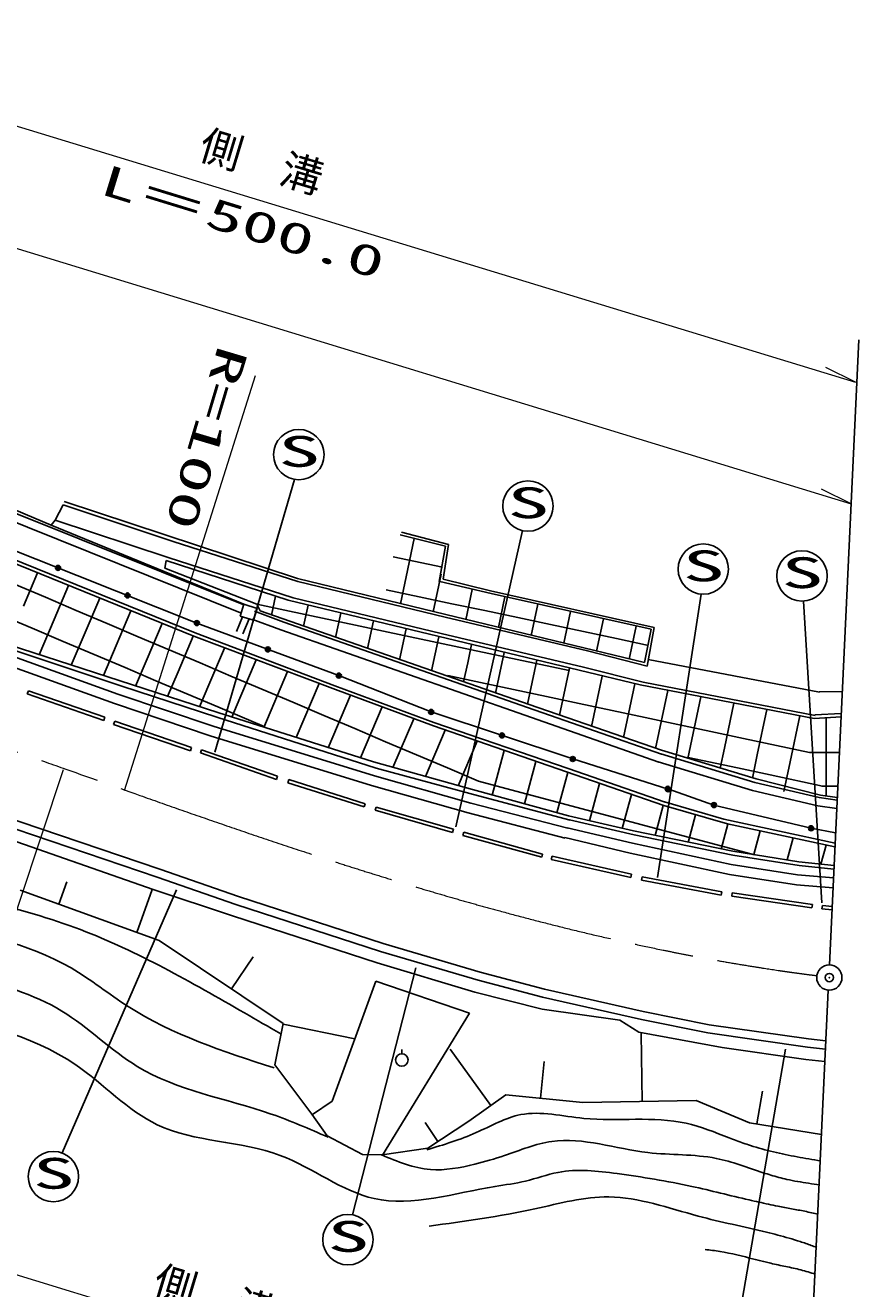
# Model space of a CAD drawing. Units: millimetres, scale not verified. Extents: x 40000 to 680000, y 20000 to 380000.
# Drawn here: x 516000 to 565597, y 240550 to 315785 of the extents above; entities that cross this region are included whole.
import ezdxf
from ezdxf.enums import TextEntityAlignment as Align

# ---------------------------------------------------------------- set-up
doc = ezdxf.new("R2010")
doc.units = ezdxf.units.MM
doc.header["$LTSCALE"] = 1000
doc.header["$PDMODE"] = 32
doc.header["$PDSIZE"] = 500
doc.linetypes.add('CHAIN', pattern=[18.5, 12, -1.5, 3.5, -1.5])
for name, color, linetype, lineweight in [('M-BGD', 7, 'Continuous', 25), ('M-BMK', 2, 'CHAIN', 13), ('M-BMK-SRVR', 3, 'Continuous', 25), ('M-STR-HTXT', 7, 'Continuous', 13), ('M-STR-STRC', 7, 'Continuous', 25)]:
    doc.layers.add(name, color=color, linetype=linetype, lineweight=lineweight)
doc.layers.add('M-OTRS', color=6, linetype='Continuous')
doc.styles.add('ＭＳ ゴシック', font='')
doc.styles.get('ＭＳ ゴシック').set_extended_font_data('MS Gothic')

msp = doc.modelspace()

# ---------------------------------------------------------------- linework, layer by layer
at = {"layer": 'M-BGD'}
for p, q in [((512917, 287722), (528999, 281271)), ((512978, 287941), (517539, 286023)), ((532192, 282848), (518318, 287422)), ((509695, 286765), (526211, 280186)), ((512685, 287276), (528813, 280807)), ((517773, 286324), (518247, 287220)), ((518247, 287220), (524804, 285046)), ((509482, 286128), (526035, 279401)), ((526107, 279614), (509498, 286324)), ((517539, 286023), (517773, 286324)), ((517539, 286023), (529010, 281306)), ((517773, 286324), (524494, 284096)), ((538300, 285451), (541015, 284761)), ((538381, 285605), (541190, 284859)), ((539150, 285218), (538667, 282945)), ((524804, 285046), (532216, 282663)), ((541015, 284761), (540636, 282664)), ((541190, 284859), (540864, 282793)), ((524381, 283919), (524296, 283467)), ((531648, 281556), (524381, 283919)), ((524494, 284096), (531945, 281700)), ((537897, 284131), (540819, 283510)), ((516724, 283172), (515884, 281191)), ((524296, 283467), (529776, 281320)), ((538667, 282945), (538324, 281332)), ((540745, 283102), (540268, 280856)), ((515354, 282503), (517195, 281721)), ((518577, 282419), (517725, 280410)), ((541018, 280690), (532192, 282848)), ((532216, 282663), (540981, 280541)), ((537481, 282175), (539437, 281759)), ((540678, 282673), (543717, 281943)), ((540864, 282793), (543692, 282099)), ((542597, 282195), (542212, 280387)), ((517195, 281721), (519036, 280940)), ((520430, 281666), (519566, 279628)), ((530900, 281784), (530661, 280660)), ((548962, 277383), (531648, 281556)), ((531945, 281700), (540748, 279568)), ((539437, 281759), (541393, 281343)), ((543692, 282099), (553415, 279933)), ((543717, 281943), (553239, 279819)), ((544545, 281741), (544158, 279921)), ((514573, 280662), (516414, 279880)), ((519036, 280940), (520877, 280158)), ((522284, 280913), (521407, 278847)), ((528792, 280604), (529010, 281306)), ((529010, 281306), (529802, 281060)), ((529802, 281060), (529583, 280358)), ((531382, 280251), (529648, 280896)), ((529776, 281320), (529975, 280914)), ((529776, 281308), (531733, 280892)), ((529975, 280914), (545982, 275336)), ((531733, 280892), (533689, 280476)), ((532832, 281253), (532565, 279997)), ((534777, 280784), (534468, 279334)), ((549235, 278723), (541018, 280690)), ((541393, 281343), (543350, 280928)), ((543350, 280928), (545306, 280512)), ((546497, 281305), (546104, 279455)), ((548449, 280870), (548049, 278989)), ((516414, 279880), (518255, 279099)), ((517725, 280410), (516828, 278298)), ((520877, 280158), (522718, 279377)), ((524137, 280159), (523248, 278066)), ((526211, 280186), (534658, 277060)), ((528933, 280560), (528570, 279692)), ((529583, 280358), (528792, 280604)), ((529317, 280441), (528939, 279538)), ((531212, 279781), (529474, 280427)), ((545894, 275166), (531382, 280251)), ((533689, 280476), (535645, 280060)), ((535645, 280060), (537601, 279645)), ((536722, 280316), (536372, 278670)), ((540981, 280541), (549455, 278525)), ((545306, 280512), (547262, 280096)), ((547262, 280096), (549219, 279680)), ((550401, 280435), (549994, 278519)), ((552353, 279999), (551938, 278043)), ((553415, 279933), (553007, 277630)), ((527452, 274864), (514063, 279212)), ((519566, 279628), (518738, 277678)), ((522718, 279377), (524559, 278595)), ((525989, 279405), (525089, 277284)), ((526035, 279401), (534466, 276239)), ((534426, 276445), (526107, 279614)), ((545728, 274695), (531212, 279781)), ((537601, 279645), (539558, 279229)), ((538667, 279847), (538276, 278007)), ((539558, 279229), (541514, 278813)), ((540612, 279378), (540179, 277344)), ((540748, 279568), (549217, 277554)), ((549219, 279680), (551175, 279264)), ((551175, 279264), (553084, 278859)), ((553239, 279819), (552856, 277835)), ((521507, 275963), (513972, 278673)), ((521747, 276431), (514161, 278966)), ((518255, 279099), (520096, 278317)), ((521407, 278847), (520647, 277058)), ((524559, 278595), (526400, 277814)), ((527863, 278702), (526930, 276503)), ((541514, 278813), (548361, 277358)), ((542557, 278909), (542327, 277829)), ((544502, 278440), (543987, 276017)), ((552856, 277835), (549235, 278723)), ((549455, 278525), (553007, 277630)), ((521309, 275397), (513772, 278107)), ((520096, 278317), (521937, 277536)), ((523248, 278066), (522557, 276438)), ((526400, 277814), (528241, 277032)), ((529738, 277999), (528771, 275721)), ((542327, 277829), (542083, 276680)), ((546447, 277972), (545890, 275354)), ((553077, 278025), (563272, 276066)), ((521937, 277536), (523778, 276754)), ((525089, 277284), (524467, 275818)), ((528241, 277032), (530082, 276251)), ((531612, 277296), (530203, 273976)), ((534658, 277060), (540154, 274897)), ((541141, 277059), (543097, 276643)), ((548392, 277503), (547795, 274694)), ((552585, 276509), (548962, 277383)), ((549217, 277554), (552762, 276660)), ((550337, 277034), (549700, 274035)), ((516116, 275969), (516182, 276158)), ((516182, 276158), (520736, 274577)), ((527404, 274587), (521747, 276431)), ((523778, 276754), (525619, 275973)), ((526930, 276503), (526376, 275198)), ((530082, 276251), (531923, 275469)), ((533486, 276593), (532118, 273369)), ((540310, 274265), (534426, 276445)), ((534466, 276239), (540296, 274066)), ((543097, 276643), (545054, 276227)), ((545054, 276227), (547010, 275811)), ((552282, 276565), (551604, 273376)), ((562951, 274509), (552585, 276509)), ((552762, 276660), (563007, 274691)), ((554243, 276171), (553509, 272717)), ((564618, 276116), (563246, 276089)), ((520670, 274388), (516116, 275969)), ((526995, 273468), (521309, 275397)), ((527180, 274039), (521507, 275963)), ((525619, 275973), (527460, 275191)), ((528771, 275721), (528288, 274583)), ((531923, 275469), (533764, 274688)), ((535361, 275892), (534033, 272762)), ((547010, 275811), (548966, 275396)), ((548966, 275396), (550923, 274980)), ((556207, 275792), (555427, 272121)), ((558171, 275413), (557605, 272748)), ((536715, 271926), (527452, 274864)), ((527460, 275191), (530221, 274019)), ((533764, 274688), (535605, 273907)), ((537237, 275192), (535948, 272154)), ((540154, 274897), (548581, 272094)), ((553695, 271901), (545728, 274695)), ((553861, 272372), (545894, 275166)), ((545982, 275336), (553853, 272612)), ((550923, 274980), (552879, 274564)), ((560135, 275034), (559561, 272333)), ((562099, 274655), (561517, 271917)), ((564557, 274807), (562982, 274714)), ((520736, 274577), (520670, 274388)), ((521258, 274148), (521323, 274338)), ((525825, 272588), (521258, 274148)), ((521323, 274338), (525889, 272777)), ((536774, 271090), (527180, 274039)), ((536880, 271556), (527404, 274587)), ((535605, 273907), (537446, 273125)), ((539113, 274493), (537879, 271585)), ((540296, 274066), (553996, 269323)), ((548303, 271536), (540310, 274265)), ((552879, 274564), (554835, 274148)), ((554835, 274148), (556792, 273732)), ((564547, 274597), (562951, 274509)), ((563660, 274523), (563660, 271485)), ((536604, 270514), (526995, 273468)), ((537446, 273125), (539287, 272344)), ((540995, 273809), (539822, 271044)), ((542890, 273153), (541764, 270502)), ((556792, 273732), (558748, 273316)), ((558748, 273316), (560704, 272901)), ((525889, 272777), (525825, 272588)), ((526423, 272460), (526489, 272649)), ((530951, 270881), (526423, 272460)), ((526489, 272649), (531017, 271070)), ((544492, 272599), (543781, 269945)), ((553816, 272402), (559411, 270694)), ((553853, 272612), (559493, 270910)), ((557605, 272748), (557348, 271542)), ((560704, 272901), (562660, 272485)), ((562660, 272485), (564475, 272485)), ((542623, 270279), (536715, 271926)), ((539287, 272344), (541128, 271562)), ((546386, 271943), (545710, 269417)), ((548581, 272094), (554258, 270292)), ((553670, 271924), (559281, 270211)), ((555441, 272186), (558375, 271562)), ((559561, 272333), (559270, 270962)), ((561517, 271917), (561145, 270163)), ((531017, 271070), (530951, 270881)), ((531622, 270683), (531682, 270874)), ((531682, 270874), (536236, 269432)), ((542505, 269461), (536774, 271090)), ((542665, 269981), (536880, 271556)), ((541128, 271562), (542969, 270781)), ((548281, 271287), (547639, 268889)), ((554074, 269526), (548303, 271536)), ((558375, 271562), (560331, 271146)), ((559493, 270910), (563331, 269942)), ((560331, 271146), (563444, 270485)), ((563660, 271485), (563660, 269878)), ((536176, 269241), (531622, 270683)), ((542348, 268882), (536604, 270514)), ((548328, 268716), (542623, 270279)), ((542969, 270781), (544901, 270263)), ((544901, 270263), (546833, 269745)), ((550176, 270631), (549580, 268406)), ((556979, 269348), (554232, 270316)), ((559281, 270211), (563161, 269308)), ((559411, 270694), (563253, 269800)), ((563403, 270485), (564381, 270485)), ((536236, 269432), (536176, 269241)), ((548282, 267969), (542505, 269461)), ((548418, 268452), (542665, 269981)), ((546833, 269745), (548765, 269228)), ((552071, 269975), (551528, 267949)), ((554049, 269549), (557575, 268511)), ((562760, 267971), (556979, 269348)), ((563253, 269800), (564316, 269648)), ((563331, 269942), (564323, 269809)), ((524012, 265526), (514522, 268752)), ((536815, 269038), (536871, 269231)), ((541424, 267719), (536815, 269038)), ((536871, 269231), (541479, 267912)), ((548132, 267388), (542348, 268882)), ((552203, 267809), (548328, 268716)), ((548765, 269228), (550697, 268710)), ((550697, 268710), (552628, 268192)), ((553966, 269319), (553486, 267529)), ((553996, 269323), (557784, 268236)), ((555887, 268764), (555449, 267128)), ((563161, 269308), (564292, 269146)), ((523849, 265053), (514364, 268277)), ((541479, 267912), (541424, 267719)), ((548245, 267995), (552126, 267079)), ((552233, 267577), (548392, 268475)), ((552628, 268192), (554560, 267675)), ((557810, 268213), (557412, 266727)), ((557575, 268511), (564196, 267091)), ((557784, 268236), (564185, 266855)), ((564225, 267703), (562760, 267971)), ((523605, 264331), (514175, 267630)), ((542046, 267535), (542099, 267728)), ((546733, 266241), (542046, 267535)), ((542099, 267728), (546786, 266434)), ((548107, 267411), (551994, 266494)), ((558102, 266604), (552203, 267809)), ((558112, 266377), (552233, 267577)), ((554560, 267675), (556492, 267157)), ((556492, 267157), (559390, 266381)), ((559742, 267814), (559364, 266401)), ((561700, 267391), (561348, 266080)), ((546786, 266434), (546733, 266241)), ((551994, 266494), (557905, 265217)), ((552126, 267079), (558014, 265807)), ((562024, 265971), (558102, 266604)), ((562056, 265748), (558112, 266377)), ((563657, 266969), (563352, 265832)), ((547348, 266314), (547303, 266119)), ((547303, 266119), (552033, 265047)), ((552077, 265242), (547348, 266314)), ((558014, 265807), (561958, 265202)), ((564133, 265749), (562024, 265971)), ((564124, 265541), (562056, 265748)), ((528538, 263425), (523849, 265053)), ((528697, 263899), (524012, 265526)), ((552033, 265047), (552077, 265242)), ((552710, 265080), (552673, 264884)), ((552673, 264884), (557406, 263981)), ((557443, 264178), (552710, 265080)), ((557905, 265217), (561886, 264606)), ((561958, 265202), (564099, 265017)), ((523965, 261289), (515690, 264281)), ((518480, 264785), (517997, 263447)), ((523554, 264319), (522633, 261771)), ((528336, 262750), (523605, 264331)), ((557406, 263981), (557443, 264178)), ((558076, 264128), (558047, 263930)), ((562840, 263428), (558076, 264128)), ((561886, 264606), (564071, 264417)), ((537143, 260631), (528538, 263425)), ((537290, 261109), (528697, 263899)), ((558047, 263930), (562810, 263230)), ((562810, 263230), (562840, 263428)), ((563433, 263374), (563412, 263175)), ((564019, 263312), (563433, 263374)), ((536939, 259959), (528336, 262750)), ((563412, 263175), (564010, 263112)), ((531346, 256339), (523965, 261289)), ((543077, 259405), (537290, 261109)), ((529559, 260316), (528274, 258400)), ((542942, 258923), (537143, 260631)), ((542748, 258206), (536939, 259959)), ((536857, 258872), (534271, 251716)), ((536857, 258872), (542439, 256954)), ((546782, 257902), (542942, 258923)), ((546901, 258387), (543077, 259405)), ((546757, 257188), (542748, 258206)), ((552766, 257066), (546901, 258387)), ((552661, 256577), (546782, 257902)), ((542439, 256954), (537261, 248501)), ((551375, 256533), (546757, 257188)), ((556621, 255778), (552661, 256577)), ((556706, 256271), (552766, 257066)), ((530848, 253888), (531346, 256339)), ((535610, 255428), (531337, 256296)), ((552518, 255835), (551375, 256533)), ((557473, 254919), (552518, 255835)), ((562608, 255424), (556706, 256271)), ((552647, 255754), (552718, 251701)), ((562547, 254928), (556621, 255778)), ((563646, 255318), (562608, 255424)), ((538408, 254796), (538408, 254546)), ((541289, 254823), (543698, 251461)), ((562449, 254197), (557473, 254919)), ((563622, 254818), (562547, 254928)), ((533059, 250952), (530848, 253888)), ((546875, 254079), (546656, 251892)), ((563587, 254074), (562449, 254197)), ((544588, 252099), (542403, 250534)), ((549176, 251639), (544588, 252099)), ((559863, 252310), (559540, 250364)), ((534271, 251716), (533085, 250929)), ((555915, 251757), (549176, 251639)), ((559097, 250438), (555915, 251757)), ((533966, 249656), (533059, 250952)), ((542403, 250534), (539951, 248928)), ((539800, 250448), (540541, 249315)), ((563384, 249727), (559097, 250438)), ((536073, 248546), (533966, 249656)), ((537235, 248524), (536073, 248546)), ((539951, 248928), (537235, 248524))]:
    msp.add_line(p, q, dxfattribs=at)
for centre, radius in [((517953, 283475), 150), ((517953, 283475), 100), ((517953, 283475), 50), ((522082, 281831), 150), ((522082, 281831), 100), ((522082, 281831), 50), ((526211, 280186), 150), ((526211, 280186), 100), ((526211, 280186), 50), ((530434, 278623), 150), ((530434, 278623), 100), ((530434, 278623), 50), ((534658, 277060), 150), ((534658, 277060), 100), ((534658, 277060), 50), ((540154, 274897), 150), ((540154, 274897), 100), ((540154, 274897), 50), ((544367, 273495), 150), ((544367, 273495), 100), ((544367, 273495), 50), ((548581, 272094), 150), ((548581, 272094), 100), ((548581, 272094), 50), ((554232, 270316), 150), ((554258, 270292), 150), ((554232, 270316), 100), ((554258, 270292), 100), ((554232, 270316), 50), ((554258, 270292), 50), ((556979, 269348), 150), ((556979, 269348), 100), ((556979, 269348), 50), ((562760, 267971), 150), ((562760, 267971), 100), ((562760, 267971), 50), ((538408, 254171), 375)]:
    msp.add_circle(centre, radius, dxfattribs=at)
for points, knots in [([(454588, 270653), (457496, 270511), (460404, 270369), (463317, 270256), (465888, 270157), (468464, 270080), (471014, 269780), (473078, 269537), (475126, 269149), (477204, 268986), (479241, 268827), (481308, 268886), (483314, 269304), (484886, 269632), (486421, 270180), (487996, 270335), (489698, 270503), (491445, 270212), (493154, 269859), (494964, 269486), (496730, 269045), (498471, 268510), (501721, 267512), (504885, 266187), (508152, 265177), (511850, 264035), (515680, 263296), (519279, 261932), (522680, 260643), (525875, 258796), (529044, 256972), (529763, 256558), (530481, 256145), (531198, 255732)], [0, 0, 0, 0, 1, 1, 1, 2, 2, 2, 3, 3, 3, 4, 4, 4, 5, 5, 5, 6, 6, 6, 7, 7, 7, 8, 8, 8, 9, 9, 9, 10, 10, 10, 11, 11, 11, 11]), ([(454644, 268530), (457853, 268357), (461062, 268184), (464257, 268072), (468215, 267932), (472151, 267885), (476158, 267339), (478930, 266961), (481737, 266345), (484397, 266882), (485500, 267104), (486577, 267525), (487693, 267797), (489307, 268191), (491000, 268272), (492636, 268072), (495526, 267719), (498240, 266489), (500967, 265417), (503937, 264249), (506923, 263268), (510030, 262487), (513014, 261738), (516111, 261172), (518727, 259649), (519896, 258969), (520969, 258097), (522114, 257361), (524757, 255661), (527784, 254680), (530811, 253699)], [0, 0, 0, 0, 1, 1, 1, 2, 2, 2, 3, 3, 3, 4, 4, 4, 5, 5, 5, 6, 6, 6, 7, 7, 7, 8, 8, 8, 9, 9, 9, 10, 10, 10, 10]), ([(454370, 265692), (457577, 265654), (460785, 265616), (463982, 265417), (469842, 265053), (475668, 264148), (481559, 264135), (483465, 264131), (485378, 264220), (487235, 264685), (488370, 264968), (489485, 265393), (490622, 265508), (492257, 265675), (493938, 265204), (495566, 264685), (498273, 263821), (500830, 262823), (503439, 261938), (506429, 260924), (509488, 260056), (512593, 259192), (514532, 258652), (516489, 258113), (518178, 257086), (519753, 256128), (521095, 254745), (522663, 253791), (525046, 252340), (527951, 251878), (530628, 250953), (531785, 250553), (532900, 250066), (534015, 249579)], [0, 0, 0, 0, 1, 1, 1, 2, 2, 2, 3, 3, 3, 4, 4, 4, 5, 5, 5, 6, 6, 6, 7, 7, 7, 8, 8, 8, 9, 9, 9, 10, 10, 10, 11, 11, 11, 11]), ([(484763, 261938), (487357, 262413), (489950, 262888), (492453, 262579), (495204, 262239), (497846, 260951), (500509, 259924), (503538, 258756), (506595, 257925), (509755, 257178), (512971, 256417), (516294, 255742), (519002, 253882), (520663, 252741), (522093, 251153), (523853, 250312), (526060, 249258), (528787, 249377), (531177, 248481), (533122, 247751), (534844, 246348), (536762, 245918), (539019, 245410), (541549, 246250), (543959, 246644), (544569, 246744), (545172, 246815), (545764, 246957), (546415, 247112), (547053, 247352), (547708, 247477), (548850, 247696), (550043, 247564), (551215, 247408), (552722, 247207), (554194, 246964), (555659, 246644), (556801, 246395), (557938, 246099), (559080, 245836), (559270, 245792), (559461, 245749), (559651, 245707), (559842, 245665), (560033, 245623), (560224, 245583), (560415, 245542), (560606, 245502), (560797, 245464), (561063, 245411), (561329, 245361), (561596, 245312), (561862, 245263), (562129, 245213), (562394, 245159), (562660, 245106), (562924, 245047), (563189, 244989)], [0, 0, 0, 0, 1, 1, 1, 2, 2, 2, 3, 3, 3, 4, 4, 4, 5, 5, 5, 6, 6, 6, 7, 7, 7, 8, 8, 8, 9, 9, 9, 10, 10, 10, 11, 11, 11, 12, 12, 12, 13, 13, 13, 14, 14, 14, 15, 15, 15, 16, 16, 16, 17, 17, 17, 18, 18, 18, 19, 19, 19, 19]), ([(539901, 248823), (540890, 249123), (541879, 249424), (542840, 249851), (543721, 250243), (544578, 250741), (545485, 250917), (546679, 251147), (547958, 250819), (549232, 250696), (551306, 250496), (553368, 250841), (555331, 250402), (556197, 250208), (557044, 249862), (557883, 249539), (558023, 249485), (558163, 249432), (558304, 249379), (558444, 249327), (558585, 249275), (558726, 249225), (558867, 249175), (559009, 249126), (559151, 249080), (559604, 248932), (560065, 248808), (560529, 248699), (560993, 248589), (561460, 248493), (561928, 248406), (562397, 248319), (562867, 248241), (563337, 248164)], [0, 0, 0, 0, 1, 1, 1, 2, 2, 2, 3, 3, 3, 4, 4, 4, 5, 5, 5, 6, 6, 6, 7, 7, 7, 8, 8, 8, 9, 9, 9, 10, 10, 10, 11, 11, 11, 11]), ([(537189, 248519), (538148, 248125), (539107, 247732), (540105, 247651), (540977, 247580), (541878, 247748), (542744, 247964), (543345, 248113), (543929, 248285), (544514, 248484), (545444, 248800), (546378, 249183), (547327, 249318), (549192, 249582), (551120, 248884), (553055, 248658), (554423, 248498), (555796, 248573), (557117, 248311), (558064, 248123), (558985, 247762), (559912, 247459), (560067, 247408), (560221, 247359), (560377, 247312), (560532, 247266), (560688, 247221), (560845, 247178), (561002, 247136), (561160, 247096), (561318, 247061), (561533, 247013), (561749, 246973), (561966, 246935), (562183, 246898), (562400, 246863), (562618, 246830), (562835, 246796), (563053, 246764), (563270, 246732)], [0, 0, 0, 0, 1, 1, 1, 2, 2, 2, 3, 3, 3, 4, 4, 4, 5, 5, 5, 6, 6, 6, 7, 7, 7, 8, 8, 8, 9, 9, 9, 10, 10, 10, 11, 11, 11, 12, 12, 12, 13, 13, 13, 13]), ([(540038, 244280), (542134, 244567), (544230, 244853), (546331, 245311), (547797, 245630), (549266, 246032), (550725, 246016), (552507, 245996), (554274, 245351), (556041, 244877), (557398, 244513), (558754, 244249), (560106, 243920), (560331, 243865), (560557, 243809), (560781, 243749), (561005, 243689), (561228, 243627), (561451, 243562), (561674, 243497), (561896, 243430), (562117, 243358), (562226, 243322), (562335, 243285), (562445, 243247), (562554, 243209), (562663, 243171), (562771, 243132), (562880, 243093), (562988, 243054), (563097, 243014)], [0, 0, 0, 0, 1, 1, 1, 2, 2, 2, 3, 3, 3, 4, 4, 4, 5, 5, 5, 6, 6, 6, 7, 7, 7, 8, 8, 8, 9, 9, 9, 10, 10, 10, 10]), ([(556450, 242889), (556746, 242853), (557043, 242818), (557337, 242770), (558018, 242660), (558688, 242484), (559357, 242312), (559469, 242284), (559580, 242255), (559692, 242227), (559803, 242199), (559915, 242171), (560027, 242144), (560139, 242116), (560251, 242089), (560363, 242064), (560659, 241995), (560957, 241934), (561256, 241873), (561554, 241811), (561852, 241749), (562146, 241673), (562441, 241597), (562731, 241506), (563022, 241416)], [0, 0, 0, 0, 1, 1, 1, 2, 2, 2, 3, 3, 3, 4, 4, 4, 5, 5, 5, 6, 6, 6, 7, 7, 7, 8, 8, 8, 8])]:
    msp.add_open_spline(points, degree=3, knots=knots, dxfattribs=at)
at = {"layer": 'M-BMK'}
msp.add_open_spline([(468081, 283929), (470219, 283776), (472358, 283622), (474490, 283400), (476622, 283179), (478747, 282888), (480858, 282511), (482969, 282133), (485066, 281670), (487127, 281085), (487262, 281047), (487396, 281008), (487530, 280969), (487664, 280930), (487798, 280891), (487931, 280852), (488065, 280812), (488199, 280772), (488333, 280732), (489285, 280446), (490235, 280150), (491191, 279877), (491664, 279741), (492139, 279611), (492614, 279481), (497191, 278230), (501776, 276992), (506305, 275582), (512653, 273608), (518893, 271297), (525172, 269096), (531466, 266890), (537799, 264795), (544234, 263045), (548522, 261879), (552856, 260866), (557230, 260088), (557959, 259958), (558690, 259835), (559421, 259719), (559909, 259641), (560397, 259567), (560886, 259495), (560967, 259483), (561049, 259471), (561130, 259459), (561212, 259447), (561293, 259436), (561375, 259424), (561456, 259413), (561538, 259401), (561619, 259390), (561777, 259368), (561935, 259347), (562093, 259325), (562252, 259304), (562410, 259283), (562568, 259263), (562726, 259242), (562885, 259222), (563043, 259201)], degree=3, knots=[0, 0, 0, 0, 1, 1, 1, 2, 2, 2, 3, 3, 3, 4, 4, 4, 5, 5, 5, 6, 6, 6, 7, 7, 7, 8, 8, 8, 9, 9, 9, 10, 10, 10, 11, 11, 11, 12, 12, 12, 13, 13, 13, 14, 14, 14, 15, 15, 15, 16, 16, 16, 17, 17, 17, 18, 18, 18, 19, 19, 19, 20, 20, 20, 20], dxfattribs=at)
at = {"layer": 'M-BMK-SRVR'}
for p, q in [((563857, 259829), (565597, 297049)), ((563787, 258331), (562258, 225638))]:
    msp.add_line(p, q, dxfattribs=at)
msp.add_circle((563848, 259079), 750, dxfattribs=at)
msp.add_point((563848, 259079), dxfattribs=at)
at = {"layer": 'M-OTRS'}
msp.add_point((563848, 259079), dxfattribs=at)
at = {"layer": 'M-STR-HTXT'}
for p, q in [((495870, 315785), (565397, 294536)), ((489595, 310426), (565141, 287294)), ((565397, 294536), (563644, 295408)), ((521913, 270212), (529693, 294920)), ((565141, 287294), (563388, 288168)), ((518263, 271444), (509387, 244779)), ((492797, 248316), (562325, 227067))]:
    msp.add_line(p, q, dxfattribs=at)
at = {"layer": 'M-STR-STRC'}
for p, q in [((527281, 272497), (532013, 288742)), ((541619, 268058), (545592, 285692)), ((553629, 265045), (556228, 281905)), ((563412, 263525), (562313, 281497)), ((524991, 264307), (518196, 248633)), ((539250, 259651), (535472, 244947)), ((561241, 254808), (558255, 237579))]:
    msp.add_line(p, q, dxfattribs=at)
for centre in [(532279, 290218), (545913, 287157), (556348, 283401), (562221, 282994), (517671, 247228), (535201, 243472)]:
    msp.add_circle(centre, 1500, dxfattribs=at)

# ---------------------------------------------------------------- texts
at = {"layer": 'M-STR-HTXT', "style": 'ＭＳ ゴシック'}
for p in [(526055, 307355), (523308, 239710)]:
    msp.add_text('側\u3000溝', height=1833, rotation=343.21, dxfattribs=at).set_placement(p, align=Align.BOTTOM_LEFT)
for s, rotation, width, p in [('L＝500.0', 342.926, 1.75, (520169, 305248)), ('R=100', 253.393, 1.8, (526990, 296994))]:
    msp.add_text(s, height=1833, rotation=rotation, dxfattribs=dict(at, width=width)).set_placement(p, align=Align.BOTTOM_LEFT)
at = {"layer": 'M-STR-STRC', "style": 'ＭＳ ゴシック', "width": 2}
for p in [(531054, 288944), (544689, 285884), (555123, 282127), (560996, 281721), (516446, 245955), (533976, 242198)]:
    msp.add_text('S', height=1833, dxfattribs=at).set_placement(p, align=Align.BOTTOM_LEFT)

doc.saveas('drawing.dxf')
